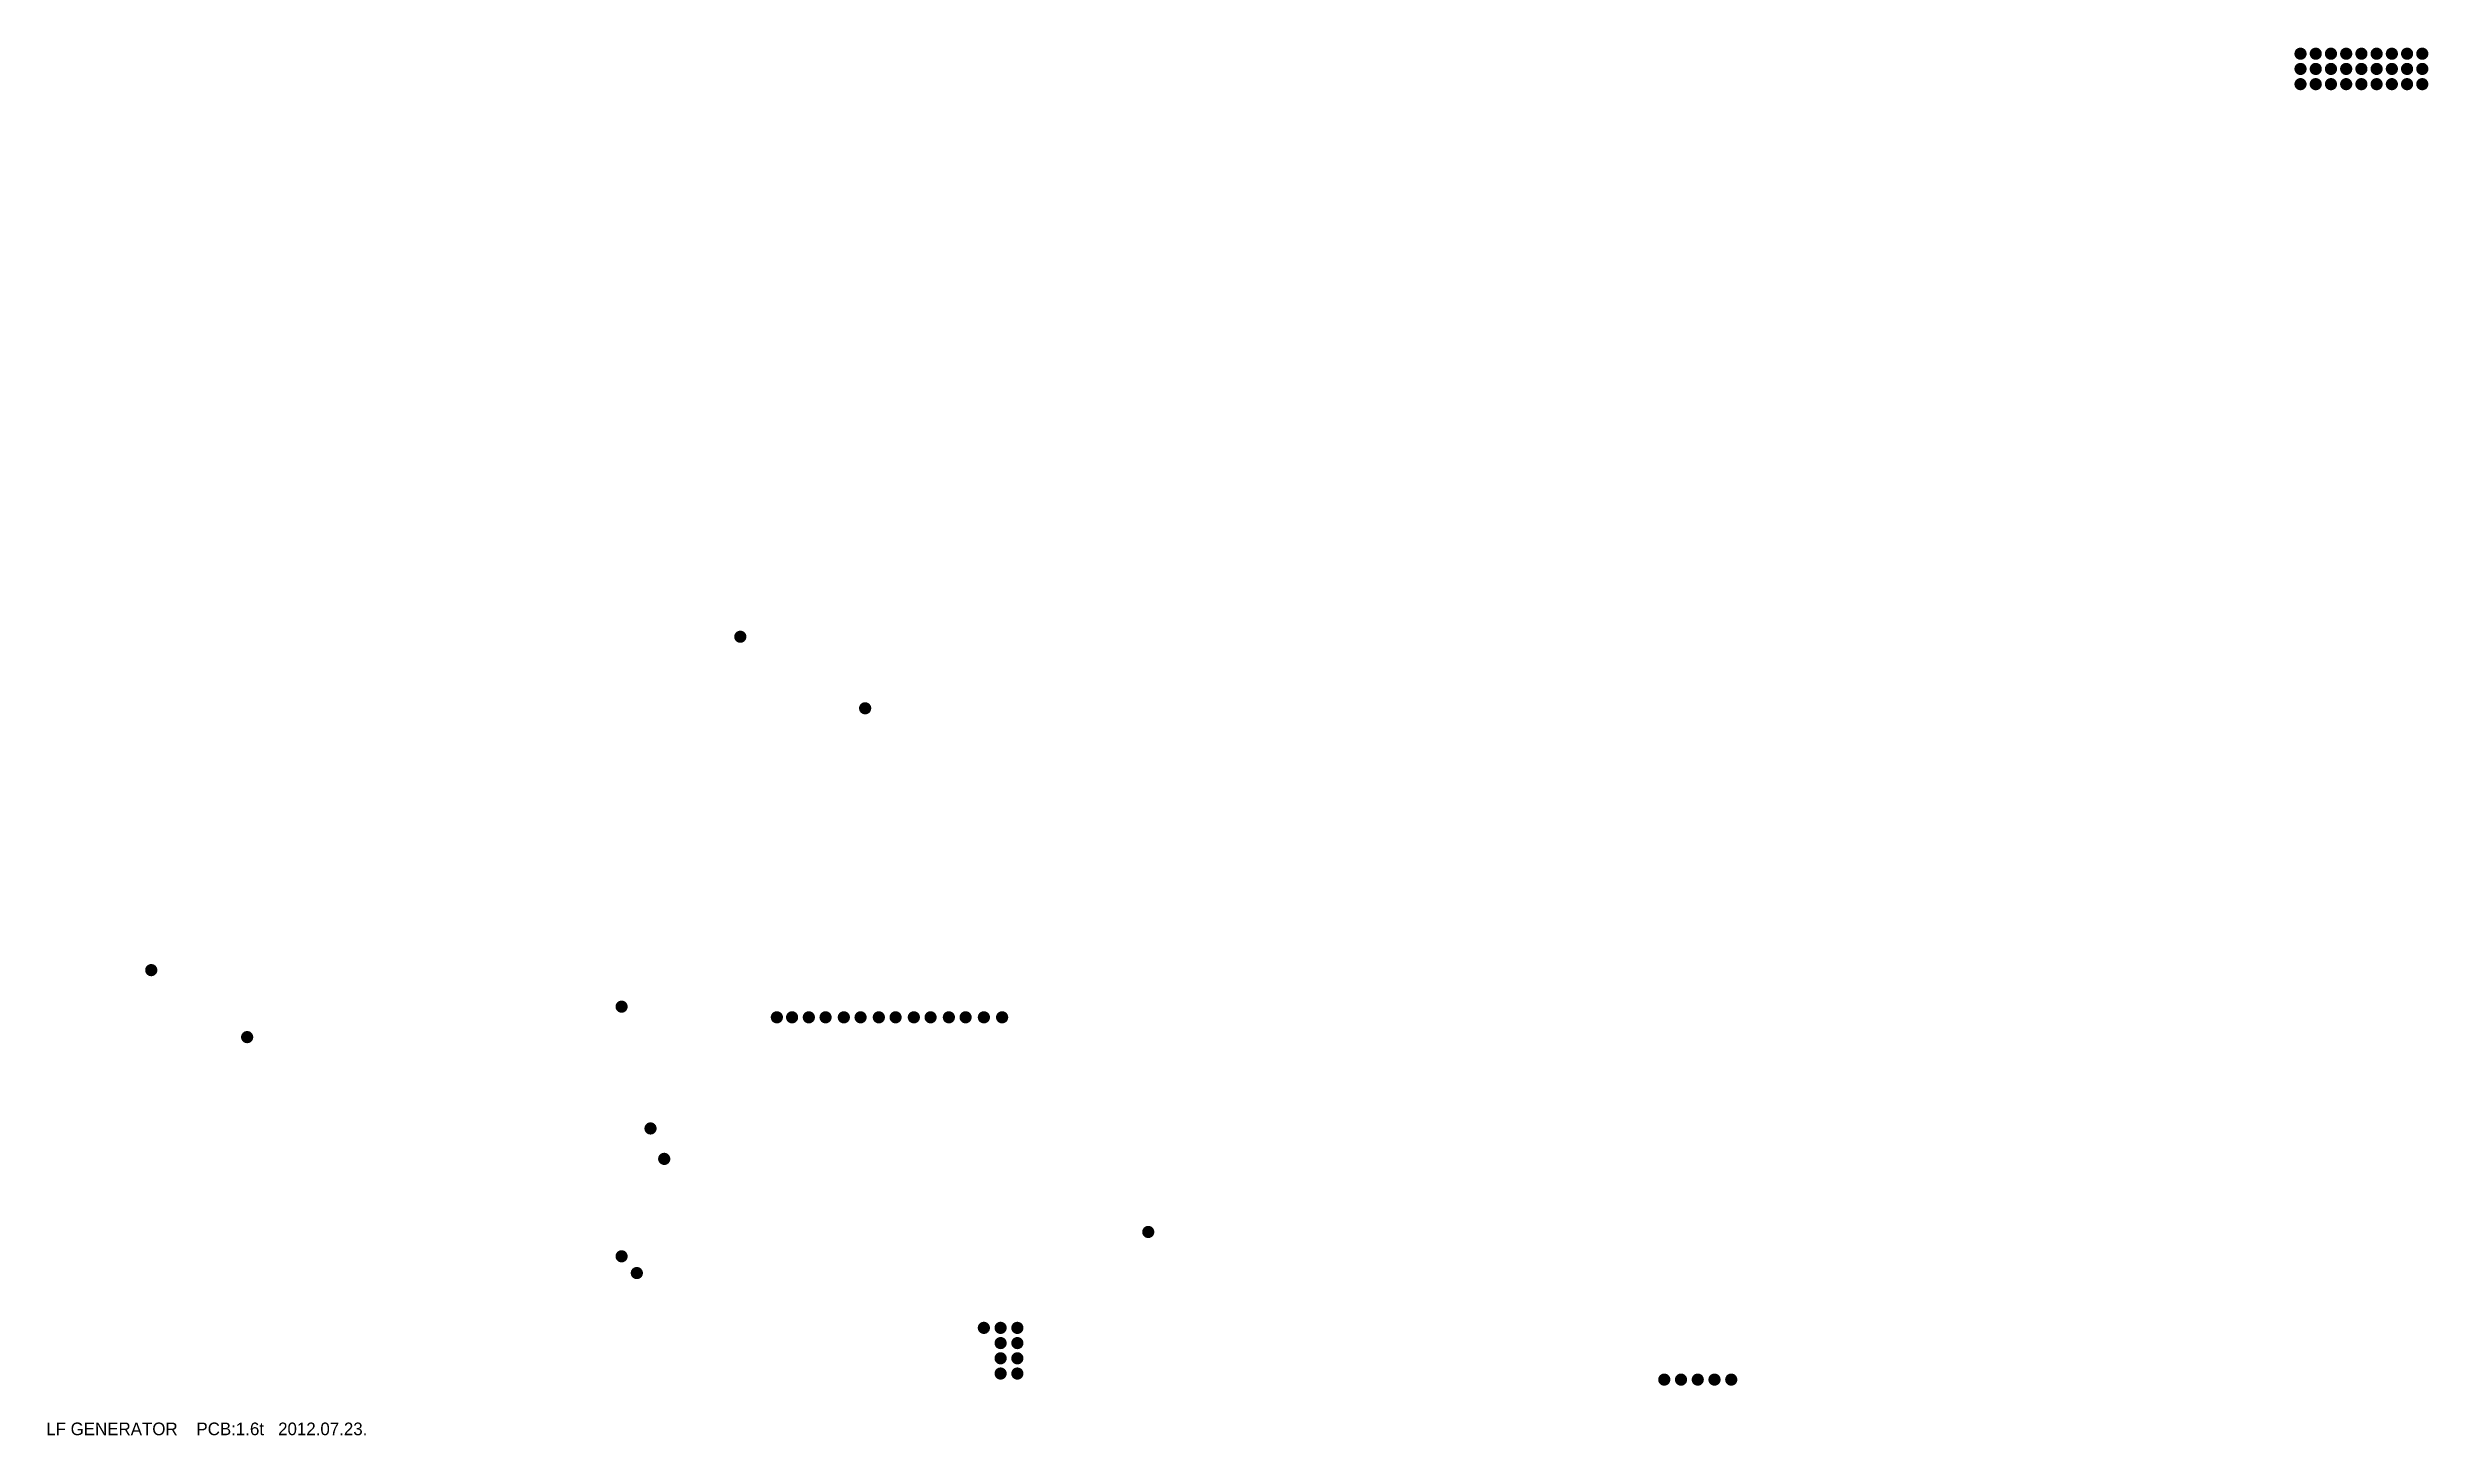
# Model space of a CAD drawing. Extents: x 3 to 201, y 6 to 121.
import ezdxf
from ezdxf.enums import TextEntityAlignment as Align

# ---------------------------------------------------------------- set-up
doc = ezdxf.new("R2010")
doc.units = 0
doc.header["$LTSCALE"] = 25

# ---------------------------------------------------------------- blocks, each defined once
blk = doc.blocks.new('DISC')
at = {"color": 0, "const_width": 0.5}
blk.add_lwpolyline([(0, 0.25, 1), (0, -0.25, 1)], format="xyb", close=True, dxfattribs=at)

msp = doc.modelspace()

# ---------------------------------------------------------------- block references
at = {"color": 3, "xscale": 1.016, "yscale": 1.016}
for p in [(190.754, 120.777), (192.024, 120.777), (193.294, 120.777), (194.564, 120.777), (195.834, 120.777), (197.104, 120.777), (198.374, 120.777), (199.644, 120.777), (200.914, 120.777), (190.754, 119.507), (192.024, 119.507), (193.294, 119.507), (194.564, 119.507), (195.834, 119.507), (197.104, 119.507), (198.374, 119.507), (199.644, 119.507), (200.914, 119.507), (190.754, 118.237), (192.024, 118.237), (193.294, 118.237), (194.564, 118.237), (195.834, 118.237), (197.104, 118.237), (198.374, 118.237), (199.644, 118.237), (199.644, 118.237), (200.914, 118.237), (60.579, 72.136), (70.993, 66.167), (11.43, 44.323), (50.673, 41.275), (63.627, 40.386), (64.897, 40.386), (66.294, 40.386), (67.691, 40.386), (69.215, 40.386), (70.612, 40.386), (72.136, 40.386), (73.533, 40.386), (75.057, 40.386), (76.454, 40.386), (77.978, 40.386), (79.375, 40.386), (80.899, 40.386), (82.423, 40.386), (19.431, 38.735), (53.086, 31.115), (54.229, 28.575), (94.615, 22.479), (50.673, 20.447), (51.943, 19.05), (80.899, 14.478), (82.296, 14.478), (83.693, 14.478), (82.296, 13.208), (82.296, 11.938), (83.693, 13.208), (83.693, 11.938), (82.296, 10.668), (83.693, 10.668), (137.668, 10.16), (139.065, 10.16), (140.462, 10.16), (141.859, 10.16), (143.256, 10.16)]:
    msp.add_blockref('DISC', p, dxfattribs=at)

# ---------------------------------------------------------------- texts
msp.add_text('LF GENERATOR    PCB:1.6t   2012.07.23.', height=1.0541).set_placement((2.667, 5.207), align=Align.BOTTOM_LEFT)

doc.saveas('drawing.dxf')
